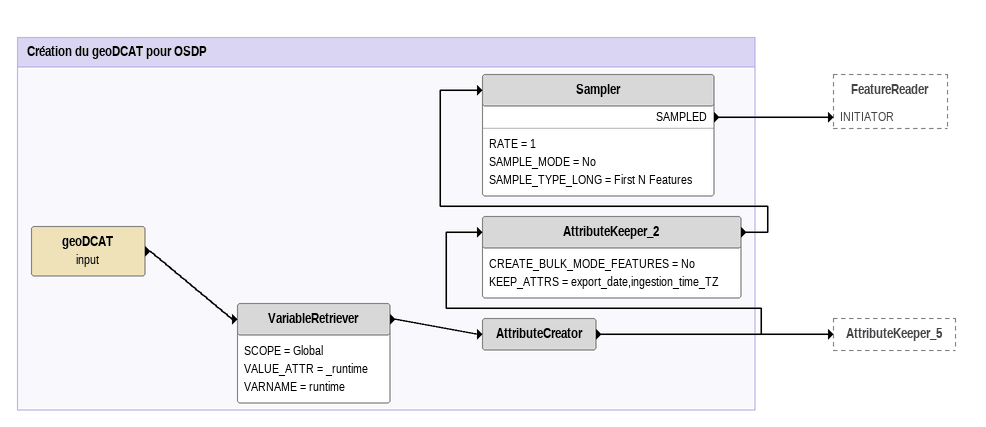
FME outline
Bookmark: Création du geoDCAT pour OSDP
geoDCAT (input)
    -> VariableRetriever
VariableRetriever
    SCOPE = Global
    VALUE_ATTR = _runtime
    VARNAME = runtime
    -> AttributeCreator
AttributeCreator
    -> AttributeKeeper_5
    -> AttributeKeeper_2
AttributeKeeper_2
    CREATE_BULK_MODE_FEATURES = No
    KEEP_ATTRS = export_date,ingestion_time_TZ
    -> Sampler
Sampler
    RATE = 1
    SAMPLE_MODE = No
    SAMPLE_TYPE_LONG = First N Features
    SAMPLED -> FeatureReader [INITIATOR]
